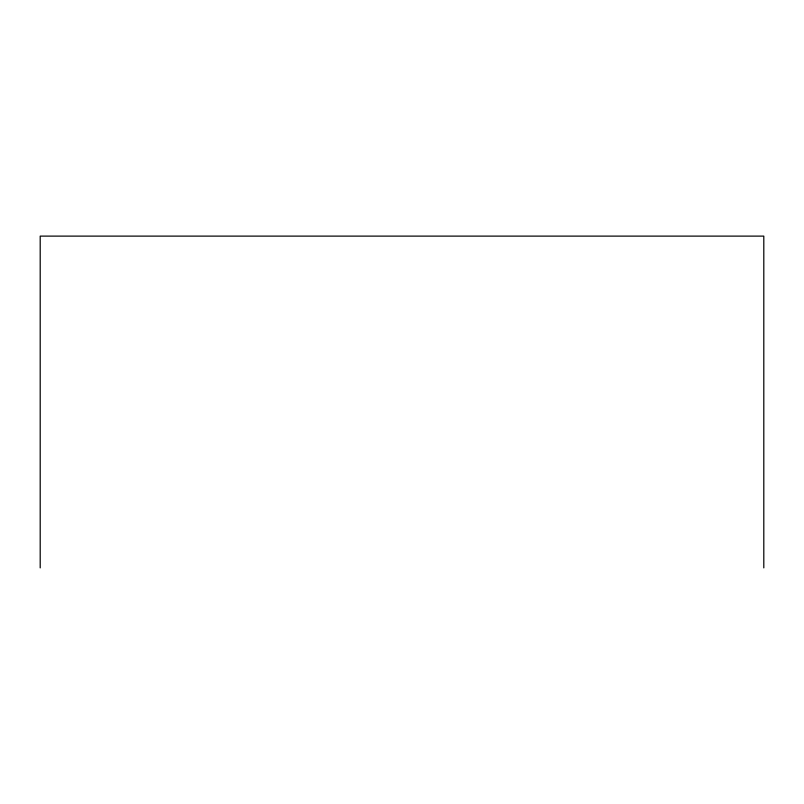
<?xml version="1.0" encoding="UTF-8"?>
<svg xmlns="http://www.w3.org/2000/svg" width="804" height="804" viewBox="0 0 804 804"><rect width="100%" height="100%" fill="white"/><g stroke="black" fill="none" stroke-linecap="round" stroke-linejoin="round"><path stroke-width="1.21" d="M763.8 567.885L763.8 236.115L40.2 236.115L40.2 567.885"/></g></svg>
